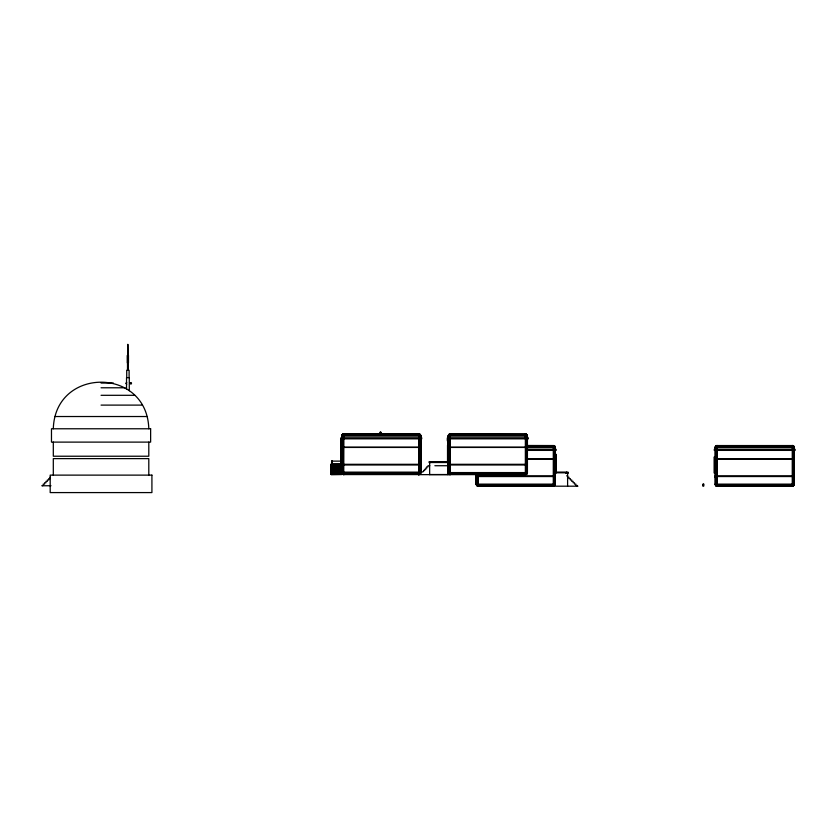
<?xml version="1.0" encoding="UTF-8"?>
<svg xmlns="http://www.w3.org/2000/svg" width="837" height="837" viewBox="0 0 837 837"><rect width="100%" height="100%" fill="white"/><g stroke="black" fill="none" stroke-linecap="round" stroke-linejoin="round"><path stroke-width="1.26" d="M420.896 472.194L420.624 464.985M380.333 432.478L380.877 432.373M448.213 465.749L448.486 464.305M476.148 477.299L476.169 475.855L476.567 476.535M715.112 477.299L715.133 475.855M418.835 472.581L418.563 474.642M525.364 472.581L525.092 474.642M553.299 484.131L553.027 486.192M792.262 484.131L791.99 486.192M343.745 473.616L343.745 472.581M450.275 472.581C451.551 475.447 448.412 474.903 448.213 472.581L448.213 436.004C448.318 433.733 451.499 433.127 450.275 436.004L450.275 474.642L448.862 474.035L448.287 472.581L448.287 436.004C448.726 433.702 450.997 433.242 449.741 436.004L449.741 472.581C450.902 475.28 448.883 474.893 448.486 472.581L448.486 436.004C449.312 433.587 450.536 433.336 449.239 436.004L449.239 472.581L450.264 474.642L448.82 472.581L448.82 436.004L450.275 433.943L449.741 434.005L526.389 434.215L527.425 436.004L527.425 472.581L526.818 474.035L525.364 474.642L525.364 436.004C524.15 433.147 527.247 433.733 527.352 436.004L527.352 472.581C526.923 474.872 524.642 475.332 525.898 472.581L525.898 436.004C524.747 433.304 526.745 433.681 527.143 436.004L527.143 472.581C526.327 474.997 525.102 475.249 526.389 472.581L526.389 436.004L525.364 433.943L526.818 436.004L526.818 472.581L525.364 474.642M478.209 484.131C478.115 491.863 475.249 473.282 477.184 473.679M717.173 484.131L717.173 486.119M331.096 468.783L331.065 472.581L341.684 472.214L331.096 472.591M331.002 472.141L331.096 470.98L341.684 471.367L331.065 471.241L331.023 472.57L420.823 472.581L420.823 436.004C420.865 433.723 417.569 433.127 418.835 436.004L418.835 474.642L420.289 474.035M341.684 471.283L331.065 471.44L330.96 470.248L341.684 470.268L331.065 469.881L331.023 471.001M330.96 472.445L341.684 472.35L331.096 472.204L331.232 473.585L341.684 473.313L331.096 473.721L330.96 472.194L341.684 472.466M331.211 471.294L341.684 471.241L331.232 471.126M331.096 469.316L330.96 470.143L341.684 470.185L331.096 470.415L331.065 468.793L341.684 468.95L331.232 468.908M419.829 473.114L419.86 436.004L418.835 433.943L419.368 436.004L418.835 474.642L420.237 474.035M448.119 443.055L447.91 474.642M343.756 473.114L344.007 474.642L342.72 472.581L342.72 436.004L343.881 433.943L343.745 474.642L342.281 474.035L341.684 472.581L341.758 436.004C342.03 433.702 344.53 433.231 343.212 436.004L343.212 472.581C344.457 475.332 342.166 474.882 341.758 472.581M341.151 442.051L341.025 464.409M418.793 474.035L418.73 474.569M525.322 474.035L525.259 474.569M380.04 432.478L380.877 432.185M420.237 473.114L420.289 436.004L418.835 433.943L419.368 434.005L343.212 434.005L343.745 433.943L342.291 436.004L342.291 472.581C343.662 475.217 343.128 475.092 341.956 472.581L341.956 436.004L342.49 434.539L343.745 433.943L342.343 434.539L341.758 436.004L341.684 474.548L331.096 474.548L331.096 464.096L341.684 464.232M420.561 473.114L420.624 436.004L420.09 434.539L418.835 433.943L420.237 434.539L420.823 436.004L420.98 473.292L419.745 473.292L419.745 474.642L525.898 474.569M420.823 472.581L420.76 473.114L341.758 473.114M794.323 484.131L715.112 484.131C715.604 486.391 717.884 486.904 716.639 484.131L716.639 447.554C717.895 444.803 715.614 445.263 715.185 447.554L715.185 484.131L715.708 485.586L717.142 486.192L717.173 447.554C718.408 444.677 715.216 445.284 715.112 447.554L794.323 447.554C794.219 445.284 791.038 444.677 792.262 447.554L792.262 486.192L793.717 485.586L794.323 484.131L794.25 447.554C793.832 445.263 791.54 444.803 792.796 447.554L792.796 484.131C791.54 486.883 793.832 486.423 794.25 484.131M341.684 468.061L331.096 468.186M341.684 469.18L330.96 468.908L341.684 469.044M331.096 470.342L341.684 470.017L331.096 470.394M341.684 473.512L331.211 473.491M341.067 445.744L341.684 445.472M341.067 461.166L341.684 461.428M447.596 445.744L448.213 445.472M555.297 484.665L555.297 447.554C555.339 445.274 552.033 444.677 553.299 447.554L553.299 486.192L553.832 486.119L555.297 484.665L476.222 484.665L476.148 475.855M714.495 457.295L715.112 457.023M53.306 428.774C55.064 366.679 147.04 366.679 148.798 428.774M331.096 465.979L341.684 465.613L331.096 466.01L331.096 465.487M331.096 464.493L341.684 464.347M331.232 465.644L341.684 465.644M331.096 466.607L341.684 466.743L331.096 467.098M331.232 467.841L341.684 467.81M331.096 464.368L341.956 464.326M331.002 466.68L341.684 466.711L331.065 467.098M331.096 469.285L341.684 468.908L331.211 469.065M330.96 470.279L341.684 470.017M340.774 464.409L341.057 442.009L340.931 464.409M341.684 442.114L340.732 442.407L341.684 442.302M577.917 486.192L555.36 486.192L555.36 447.554C554.795 445.284 552.608 444.782 553.832 447.554L553.832 484.131C552.577 486.883 554.868 486.423 555.297 484.131L476.148 484.131L476.222 473.679M341.37 461.564L341.37 445.336M331.002 473.512L331.211 464.294M447.732 445.211L447.732 461.689L448.213 461.428M714.568 472.706L715.112 472.978M420.09 474.035L418.835 474.642L419.86 474.035L342.281 474.035M714.704 473.219L714.704 456.793M717.163 486.192L715.719 484.131L715.719 447.554C717.1 444.918 716.566 445.033 715.394 447.554L715.394 484.131C716.19 486.548 717.424 486.799 716.148 484.131L716.148 447.554L717.173 445.493L716.639 445.556L792.796 445.556L792.262 445.493L793.298 447.554L793.298 484.131C792.001 486.799 793.225 486.548 794.051 484.131L794.051 447.554C792.869 445.033 792.336 444.918 793.717 447.554L793.717 484.131L792.262 486.192M341.203 461.689L341.203 445.211M341.684 466.879L330.981 466.91L340.188 467.119M553.299 486.192L554.753 484.131L554.753 447.554C553.372 444.918 553.906 445.033 555.088 447.554L555.088 484.131C554.261 486.548 553.037 486.799 554.335 484.131L553.801 445.556L527.362 445.493M418.835 474.642L419.724 473.616L341.956 473.616M126.764 384.152L125.717 383.346L126.764 382.54M447.659 461.156L447.732 461.689M714.568 473.25L714.568 456.751M331.096 474.548L341.684 474.38M127.841 344.415L128.092 355.411M101.057 383.053L113.413 383.053M101.057 387.782L124.922 387.782M101.057 395.305L134.809 395.305M101.057 405.108L142.405 405.108M54.939 416.523L147.166 416.523M380.155 432.122L380.877 432.478M379.914 433.451L380.877 433.451M342.72 434.215L419.86 434.215M449.239 434.215L526.389 434.215M342.291 434.539L420.289 434.539M448.82 434.539L526.818 434.539M341.956 434.968L420.624 434.968M448.486 434.968L527.143 434.968M341.758 435.47L420.823 435.47M448.287 435.47L527.352 435.47M341.684 436.004L420.896 436.004M448.213 436.004L527.425 436.004M341.684 437.793L340.858 437.793L340.858 440.942L341.684 440.942M343.745 437.793L418.835 437.793M420.896 437.793L421.722 437.793L421.722 438.839L420.896 438.839M448.213 437.793L447.387 437.793L447.387 440.942L448.213 440.942M450.275 437.793L528.252 437.793L528.252 438.839L527.425 438.839M340.858 438.839L341.684 438.839M343.745 438.839L418.835 438.839M447.387 438.839L448.213 438.839M450.275 438.839L525.364 438.839M340.858 439.896L341.684 439.896M447.387 439.896L448.213 439.896M340.962 442.051L341.684 441.999M527.383 445.765L554.335 445.765M716.148 445.765L793.298 445.765M447.659 445.995L448.213 446.027M527.394 446.09L554.753 446.09M715.719 446.09L793.717 446.09M527.404 446.519L555.088 446.519M715.394 446.519L794.051 446.519M527.404 447.021L555.297 447.021M715.185 447.021L794.25 447.021M341.684 447.23L418.835 447.23M420.341 447.23L420.896 447.23M448.213 447.23L525.364 447.23M526.871 447.23L527.425 447.23M341.684 447.439L418.835 447.439M420.341 447.439L420.896 447.439M448.213 447.439L525.364 447.439M526.871 447.439L527.425 447.439M527.404 447.554L555.36 447.554M527.404 449.343L556.187 449.343L556.187 450.39L555.36 450.39M715.112 449.343L714.285 449.343L714.285 450.39L715.112 450.39M717.173 449.343L792.262 449.343M794.323 449.343L795.15 449.343L795.15 450.39L794.323 450.39M527.404 450.39L553.299 450.39M717.173 450.39L792.262 450.39M555.36 454.303L556.323 454.658L555.36 454.658M555.36 454.449L556.302 454.554M527.404 458.781L553.299 458.781M555.36 458.781L554.816 458.781L555.36 458.99M715.112 458.781L792.262 458.781M793.779 458.781L794.323 458.781M527.404 458.99L553.299 458.99M715.112 458.99L792.262 458.99M793.779 458.99L794.323 458.99M447.659 460.905L448.213 460.873M340.502 461.124L331.724 461.124L331.724 464.294M429.235 461.794L448.213 461.794L429.235 461.825L429.643 463.196M429.235 462.516L448.213 462.516M343.745 464.305L418.835 464.305M450.275 464.305L525.364 464.305M341.684 464.985L418.835 464.985M448.213 464.985L527.425 464.985M429.799 465.728L428 465.728L428 466.826L426.755 466.826L426.755 468.071L425.792 468.071L425.792 469.306L424.694 469.306L424.694 470.404L423.595 470.404L423.595 471.503L420.98 472.403M434.863 465.728L447.91 465.728M341.684 467.391L340.188 466.847M341.684 467.946L331.232 467.946M342.291 472.194L421.503 472.194M555.36 472.099L568.009 472.099L568.009 473.334L565.948 473.334L565.948 472.79M448.213 472.581L527.425 472.581M555.36 472.79L568.009 472.79M448.287 473.114L527.352 473.114M448.486 473.616L527.143 473.616M526.818 474.035L448.81 474.035L448.904 474.642M342.699 474.37L419.86 474.37M429.643 474.537L447.91 474.537M449.228 474.37L526.389 474.37M343.191 474.569L419.368 474.569M553.299 475.855L478.209 475.855L478.209 486.192L476.808 484.665L476.755 473.679M566.639 475.855L567.601 475.855M717.173 475.855L792.262 475.855M476.148 476.535L555.36 476.535M715.112 476.535L792.262 476.535M567.601 477.226L568.972 477.226L568.972 478.607L570.353 478.607L570.353 479.978L571.723 479.978L571.723 481.348L573.104 481.348L573.104 482.729L574.475 482.729L574.475 484.1L575.856 484.1L575.856 485.481L577.227 485.481L577.227 486.192M476.148 483.995L476.755 483.995M715.185 484.665L794.25 484.665M476.222 484.665L555.088 485.167M702.881 485.146L703.697 485.146M715.384 485.167L794.051 485.167M476.222 484.131L476.745 485.586L554.753 485.586M715.708 485.586L793.717 485.586M50.994 485.753L41.85 485.753L43.221 485.481L43.221 484.1L44.602 484.1L44.602 482.729L45.972 482.729L45.972 481.348L47.353 481.348L47.353 479.978L48.724 479.978L48.724 478.607L50.105 478.607L50.105 477.226M476.745 485.586L554.335 485.92M716.127 485.92L793.298 485.92M476.483 485.167L477.655 486.119L553.832 486.119M792.796 486.119L716.409 486.192L716.399 484.979M556.207 454.658L556.207 472.779M556.019 472.779L555.914 454.24L555.914 472.675M477.655 486.119L478.178 486.192L477.205 485.92M478.199 486.192L476.483 484.665L476.431 473.679M478.209 486.192L477.676 473.679M714.327 473.114L714.327 456.887M717.309 485.92L717.183 484.665M478.345 485.92L478.22 484.665M450.348 474.035L450.285 473.114M343.881 474.37L343.787 473.616M716.807 484.979L716.807 486.192M714.495 456.761L714.495 473.25M567.601 472.79L567.601 486.192M566.639 472.099L566.639 472.79M449.26 474.119L449.26 474.642M447.659 445.2L447.659 461.7M447.523 445.242L447.523 461.668M429.643 462.516L429.643 474.642M332.153 461.124L332.153 464.294M331.986 461.124L331.986 464.294M331.797 461.124L331.923 464.294M148.798 442.114L148.798 456.228L53.306 456.228L53.306 442.114M148.798 475.123L148.798 458.624L53.306 458.624L53.306 475.123M129.285 390.733L129.285 377.696L126.533 377.696L126.533 389.425M129.107 377.696L129.107 370.268L126.722 370.268L126.722 377.696M128.323 355.411L128.323 370.268M128.124 355.411L128.124 362.839M127.82 344.415L127.705 362.839M127.506 355.411L127.506 370.268M130.174 383.126C131.189 386.328 132.644 380.877 130.174 383.126M128.469 355.411L127.36 355.411L127.36 362.839L128.469 362.839L128.469 355.411M150.629 428.774L51.475 428.774L51.475 442.114L150.629 442.114L150.629 428.774M151.915 475.123L50.189 475.123L50.189 492.585L151.915 492.585L151.915 475.123M703.697 484.089L702.881 484.089L702.881 486.192L703.697 486.192L703.697 484.089"/></g></svg>
